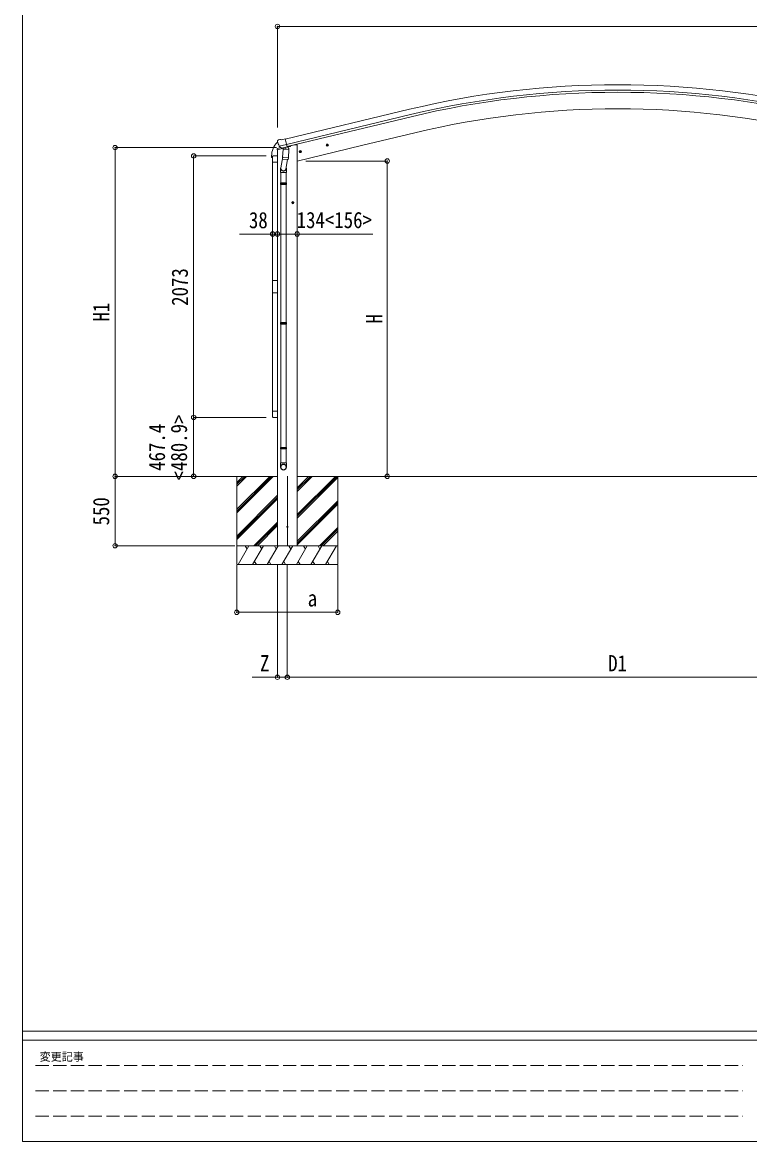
# Model space of a CAD drawing. Units: millimetres at full size. Extents: x -9783 to 9892, y -6828 to 6752.
# Drawn here: x -9783 to -4022, y -6828 to 2045 of the extents above; entities that cross this region are included whole.
import ezdxf
from ezdxf.enums import TextEntityAlignment as Align

# ---------------------------------------------------------------- set-up
doc = ezdxf.new("R2010")
doc.units = ezdxf.units.MM
doc.header["$LTSCALE"] = 35
doc.header["$PDMODE"] = 32
doc.header["$PDSIZE"] = 35
doc.linetypes.add('DASHED3', pattern=[4, 3, -1])
for name, color, linetype, lineweight in [('0-0_0', 7, 'Continuous', 9), ('0-1_本体', 4, 'Continuous', 9), ('0-2_部品', 7, 'Continuous', 9), ('0-8_PARTS2', 2, 'Continuous', 9), ('0-A_寸法', 6, 'Continuous', 9), ('1-2_GLASS_SEAL', 7, 'Continuous', 9), ('1-A', 6, 'Continuous', 9), ('F-0_240', 7, 'Continuous', 9)]:
    doc.layers.add(name, color=color, linetype=linetype, lineweight=lineweight)
doc.styles.add('ＭＳ ゴシック', font='')
doc.styles.get('ＭＳ ゴシック').set_extended_font_data('MS Gothic')

msp = doc.modelspace()

# ---------------------------------------------------------------- linework, layer by layer
at = {"layer": '0-0_0'}
for p, q in [((-7762.31, -1554.08), (-8263.98, -1554.09)), ((-8084.76, -1554.08), (-8084.76, -2254.08)), ((-8084.76, -1814.81), (-7824.03, -1554.08)), ((-8084.76, -1828.95), (-7809.89, -1554.08)), ((-8084.76, -1843.09), (-7795.75, -1554.08)), ((-8084.76, -1630.96), (-8007.88, -1554.08)), ((-8084.76, -1616.82), (-8022.02, -1554.08)), ((-8084.76, -1602.68), (-8036.16, -1554.08)), ((-7606.31, -1856.86), (-7303.53, -1554.08)), ((-7606.31, -1871), (-7289.39, -1554.08)), ((-7606.31, -1673.01), (-7487.38, -1554.08)), ((-7606.31, -1658.87), (-7501.52, -1554.08)), ((-7606.31, -1644.73), (-7515.66, -1554.08)), ((-7606.31, -1885.14), (-7284.76, -1563.6)), ((-7605.81, -1554.08), (-2526.66, -1554.08)), ((-7284.76, -1554.08), (-7284.76, -2254.08)), ((-8084.76, -2026.94), (-7762.31, -1704.49)), ((-8084.76, -2041.08), (-7762.31, -1718.64)), ((-8084.76, -2055.23), (-7762.31, -1732.78)), ((-7606.31, -2068.99), (-7284.76, -1747.44)), ((-7606.31, -2083.13), (-7284.76, -1761.59)), ((-7606.31, -2097.28), (-7284.76, -1775.73)), ((-7949.77, -2104.08), (-7762.31, -1916.63)), ((-7935.63, -2104.08), (-7762.31, -1930.77)), ((-7921.48, -2104.08), (-7762.31, -1944.91)), ((-7429.27, -2104.08), (-7284.76, -1959.58)), ((-7415.13, -2104.08), (-7284.76, -1973.72)), ((-7400.98, -2104.08), (-7284.76, -1987.86)), ((-7284.76, -2104.08), (-8084.76, -2104.08)), ((-8074.47, -2254.08), (-7987.87, -2104.08)), ((-8002.87, -2130.06), (-8017.87, -2104.08)), ((-7959, -2254.08), (-7872.4, -2104.08)), ((-7887.4, -2130.07), (-7902.4, -2104.08)), ((-7843.53, -2254.08), (-7756.93, -2104.08)), ((-7771.93, -2130.07), (-7786.93, -2104.08)), ((-7617.76, -2104.08), (-7751.76, -2104.08)), ((-7728.06, -2254.08), (-7641.46, -2104.08)), ((-7656.46, -2130.07), (-7671.46, -2104.08)), ((-7612.59, -2254.08), (-7525.99, -2104.08)), ((-7540.99, -2130.06), (-7555.99, -2104.08)), ((-7497.12, -2254.08), (-7410.52, -2104.08)), ((-7440.52, -2104.08), (-7425.52, -2130.06)), ((-7381.65, -2254.08), (-7295.05, -2104.08)), ((-8084.76, -2254.08), (-7284.76, -2254.08)), ((-7944, -2228.1), (-7929, -2254.08)), ((-7828.53, -2228.1), (-7813.53, -2254.08)), ((-7713.06, -2228.1), (-7698.06, -2254.08)), ((-7597.59, -2228.1), (-7582.59, -2254.08)), ((-7482.12, -2228.1), (-7467.12, -2254.08)), ((-7366.65, -2228.1), (-7351.65, -2254.08))]:
    msp.add_line(p, q, dxfattribs=at)
at = {"layer": '0-1_本体'}
for p, q in [((-6717.39, 1355.7), (-7700.64, 1119.64)), ((-6707.32, 1313.72), (-7690.56, 1077.66)), ((-6703.39, 1297.35), (-7686.64, 1061.32)), ((-7095.6, 1068.47), (-6672.81, 1169.97)), ((-7626.81, 1075.3), (-7660.08, 1067.31)), ((-7606.31, 1075.3), (-7626.31, 1075.3)), ((-7606.31, -2104.08), (-7606.31, 1075.3)), ((-7606.31, 945.86), (-7095.6, 1068.47)), ((-7762.31, -2104.08), (-7762.31, 1036.15))]:
    msp.add_line(p, q, dxfattribs=at)
for radius in [7073, 7029.83, 7013, 6882]:
    msp.add_arc((-5066.23, -5521.88), radius, 76.5, 103.5, dxfattribs=at)
at = {"layer": '0-2_部品'}
for p, q in [((-7762.02, 1103.73), (-7761.74, 1102.58)), ((-7757.8, 1112.31), (-7761.65, 1106.01)), ((-7754.7, 1114.56), (-7741.52, 1117.72)), ((-7747.96, 1063.43), (-7690.46, 1077.23)), ((-7726.96, 1115.05), (-7740.22, 1117.75)), ((-7726.96, 1115.05), (-7701.03, 1121.27)), ((-7659.58, 1067.79), (-7659.58, 1064.64)), ((-7357.89, 1074.4), (-7377.34, 1069.73)), ((-7374.92, 1070.32), (-7372.78, 1077.51)), ((-7369.75, 1064.87), (-7374.92, 1070.32)), ((-7372.78, 1077.51), (-7365.49, 1079.27)), ((-7365.28, 1062.35), (-7369.95, 1081.79)), ((-7365.49, 1079.27), (-7360.32, 1073.82)), ((-7764.14, 1035.6), (-7721.32, 1045.87)), ((-7764.14, 1042.49), (-7764.14, 1035.6)), ((-7734.9, 1051.87), (-7761.84, 1045.4)), ((-7731.11, 1048.52), (-7747.49, 1063.01)), ((-7720.89, 979.36), (-7735.43, 891.49)), ((-7728.4, 1047.95), (-7720.88, 1049.76)), ((-7727.57, 1048.07), (-7726.04, 1048.43)), ((-7726.04, 1048.43), (-7689.33, 1057.25)), ((-7724.2, 1048.21), (-7724.25, 1047.46)), ((-7723.49, 1046.42), (-7697.68, 1039.99)), ((-7716.58, 1041.08), (-7721.25, 974.24)), ((-7670.89, 1037.88), (-7716.58, 1041.08)), ((-7714.8, 1044.26), (-7715.03, 1040.97)), ((-7695.28, 1055.42), (-7696.3, 1040.81)), ((-7689.33, 1057.25), (-7687.8, 1057.61)), ((-7686.25, 1059.72), (-7685.3, 1059.65)), ((-7685.3, 1059.65), (-7671.99, 1044.33)), ((-7681.62, 1055.41), (-7663.41, 1059.78)), ((-7675.56, 971.05), (-7670.89, 1037.88)), ((-7671.99, 1044.33), (-7672.43, 1037.99)), ((-7571.82, 1023.05), (-7591.26, 1018.38)), ((-7588.84, 1018.96), (-7586.71, 1026.16)), ((-7583.67, 1013.51), (-7588.84, 1018.96)), ((-7586.71, 1026.16), (-7579.41, 1027.91)), ((-7579.2, 1010.99), (-7583.87, 1030.43)), ((-7579.41, 1027.91), (-7574.24, 1022.46)), ((-7737.58, 854.33), (-7737.58, 888.69)), ((-7722.11, 961.77), (-7721.24, 974.24)), ((-7721.71, 960.42), (-7721.72, 960.42)), ((-7675.56, 971.05), (-7721.25, 974.24)), ((-7720.27, 959.64), (-7678.57, 956.72)), ((-7682.1, 956.97), (-7694.73, 882.17)), ((-7691.58, 888.99), (-7691.58, 854.33)), ((-7675.57, 971.05), (-7676.46, 958.35)), ((-7691.58, 854.33), (-7737.58, 854.33)), ((-7735.58, 854.33), (-7735.58, 771.68)), ((-7693.58, 854.33), (-7693.58, 771.68)), ((-7737.58, 769.68), (-7736.58, 771.68)), ((-7691.58, 769.68), (-7737.58, 769.68)), ((-7691.58, 761.68), (-7737.58, 761.68)), ((-7692.58, 771.68), (-7736.58, 771.68)), ((-7692.58, 759.68), (-7736.58, 759.68)), ((-7735.58, 759.68), (-7735.58, -334.51)), ((-7693.58, 759.68), (-7693.58, -334.51)), ((-7691.58, 769.68), (-7692.58, 771.68)), ((-7691.58, 761.68), (-7692.58, 759.68)), ((-7691.58, 769.68), (-7691.58, 761.68)), ((-7647.58, 615.8), (-7643.83, 622.3)), ((-7643.83, 622.3), (-7636.32, 622.3)), ((-7640.07, 605.8), (-7640.07, 625.8)), ((-7636.32, 622.3), (-7632.57, 615.8)), ((-7630.07, 615.8), (-7650.07, 615.8)), ((-7643.83, 609.3), (-7647.58, 615.8)), ((-7737.58, -336.51), (-7736.58, -334.51)), ((-7691.58, -336.51), (-7737.58, -336.51)), ((-7691.58, -344.51), (-7737.58, -344.51)), ((-7692.58, -334.51), (-7736.58, -334.51)), ((-7692.58, -346.51), (-7736.58, -346.51)), ((-7735.58, -346.51), (-7735.58, -1324.7)), ((-7693.58, -346.51), (-7693.58, -1324.7)), ((-7691.58, -336.51), (-7692.58, -334.51)), ((-7691.58, -344.51), (-7692.58, -346.51)), ((-7691.58, -336.51), (-7691.58, -344.51)), ((-7737.58, -1326.7), (-7736.58, -1324.7)), ((-7691.58, -1326.7), (-7737.58, -1326.7)), ((-7692.58, -1324.7), (-7736.58, -1324.7)), ((-7691.58, -1326.7), (-7692.58, -1324.7)), ((-7691.58, -1326.7), (-7691.58, -1334.7)), ((-7691.58, -1334.7), (-7737.58, -1334.7)), ((-7692.58, -1336.7), (-7736.58, -1336.7)), ((-7735.58, -1336.7), (-7735.58, -1446.7)), ((-7693.58, -1336.7), (-7693.58, -1446.7)), ((-7691.58, -1334.7), (-7692.58, -1336.7)), ((-7737.58, -1480.84), (-7737.58, -1446.7)), ((-7691.58, -1446.7), (-7737.58, -1446.7)), ((-7691.58, -1480.84), (-7691.58, -1446.7))]:
    msp.add_line(p, q, dxfattribs=at)
for points in [[(-7695.6, 1055.82), (-7685.88, 1058.16), (-7701.03, 1121.27)], [(-7360.32, 1073.82), (-7362.45, 1066.62), (-7369.75, 1064.87)], [(-7748.23, 1064), (-7747.65, 1063.16), (-7747.49, 1063.01)], [(-7695.6, 1055.82), (-7695.84, 1055.67), (-7720.6, 1049.73), (-7720.88, 1049.76)], [(-7574.24, 1022.46), (-7576.37, 1015.27), (-7583.67, 1013.51)], [(-7737.58, 769.68), (-7737.58, 761.68), (-7736.58, 759.68)], [(-7632.57, 615.8), (-7636.32, 609.3), (-7643.83, 609.3)], [(-7737.58, -336.51), (-7737.58, -344.51), (-7736.58, -346.51)], [(-7737.58, -1326.7), (-7737.58, -1334.7), (-7736.58, -1336.7)]]:
    msp.add_lwpolyline(points, dxfattribs=at)
for centre, radius in [((-7367.62, 1072.07), 8.5), ((-7367.62, 1072.07), 7.7), ((-7367.62, 1072.07), 6.5), ((-7581.54, 1020.71), 8.5), ((-7581.54, 1020.71), 7.7), ((-7581.54, 1020.71), 6.5), ((-7640.07, 615.8), 8.5), ((-7640.07, 615.8), 7.7), ((-7640.07, 615.8), 6.5)]:
    msp.add_circle(centre, radius, dxfattribs=at)
at = {"layer": '0-2_部品', "color": 4}
msp.add_circle((-7683.81, -1954.08), 4.5, dxfattribs=at)
at = {"layer": '0-2_部品'}
for centre, radius, start, end in [((-7564.94, 1149.83), 202.4, 193.5, 205.09125), ((-7753.53, 1109.7), 5, 103.5, 148.5), ((-7740.82, 1114.81), 3, 78.5, 103.5), ((-7761.14, 1042.49), 3, 103.5, 180), ((-7727.68, 1048.55), 0.5, 248.23754, 283.5), ((-7724.7, 1048.24), 0.5, 356, 103.5), ((-7723.25, 1047.4), 1, 176, 256), ((-7697.33, 1040.96), 1.03, 250.03897, 351.96569), ((-7694.68, 1055.34), 0.604, 100.59842, 172.20595), ((-7687.92, 1058.1), 0.5, 283.5, 318.76246), ((-7664.58, 1064.64), 5, 283.5, 0), ((-7707.58, 888.69), 30, 177.45142, 180), ((-7720.17, 961.6), 1.95, 175.04017, 217.47766), ((-7720.13, 961.63), 2, 217.40962, 266), ((-7678.43, 958.72), 2, 266, 349.46843)]:
    msp.add_arc(centre, radius, start, end, dxfattribs=at)
for centre, major_axis, ratio, start_param, end_param in [((-7759.1, 1104.45), (-1.57, -2.57), 0.99628, 4.712389, 5.4996506), ((-7729.12, 1050.77), (-0.73, -2.92), 0.997631, 5.8041905, 6.6006116), ((-7729.07, 1051), (2.63, 3.16), 0.650902, 4.0958226, 4.1686332), ((-7729.1, 1050.87), (-0.73, -2.92), 0.997631, 0.3902369, 0.4789948), ((-7714.58, 888.99), (23, 0), 0.996195, 2.5560258, 6.5663028), ((-7714.58, 888.99), (21, 0), 0.996195, 2.9349147, 5.9512394), ((-7714.58, -1479.1), (-23, 0), 0.996195, 3.1415927, 6.2831853), ((-7714.58, -1480.84), (-23, 0), 0.996195, 3.1415927, 6.2831853), ((-7714.58, -1480.84), (0, -23.43), 0.981806, 4.712389, 7.8539816)]:
    msp.add_ellipse(centre, major_axis=major_axis, ratio=ratio, start_param=start_param, end_param=end_param, dxfattribs=at)
msp.add_ellipse((-7714.58, -1480.84), major_axis=(21, 0), ratio=0.996195, dxfattribs=at)
at = {"layer": '0-8_PARTS2'}
msp.add_line((-7683.81, -1551.58), (-7683.81, -2106.58), dxfattribs=at)
at = {"layer": '0-A_寸法'}
for p, q in [((-7762.31, 2012.81), (-7762.31, 1210.48)), ((-7762.31, 2012.81), (-2370.29, 2012.81)), ((-9048.59, 1052.12), (-7769.76, 1052.12)), ((-9048.59, -1554.09), (-9048.59, 1052.12)), ((-8426.16, 986.28), (-8426.16, -1086.72)), ((-6892.58, 945.9), (-7537.7, 945.9)), ((-6892.58, -1554.09), (-6892.58, 945.9)), ((-7606.31, 367.17), (-7762.31, 367.17)), ((-7606.31, 367.17), (-7006.31, 367.17)), ((-9048.59, -1554.09), (-8099.57, -1554.09)), ((-9048.59, -1554.09), (-8102.32, -1554.09)), ((-9048.59, -1554.09), (-9048.59, -2104.08)), ((-8414.88, -1554.09), (-8102.32, -1554.09)), ((-9048.59, -2104.08), (-8100.6, -2104.08)), ((-8084.76, -2631.98), (-8084.76, -2257.58)), ((-7762.31, -3146.97), (-7762.31, -2257.58)), ((-7684.31, -3146.97), (-7684.31, -2257.58)), ((-7762.31, -3146.97), (-7962.31, -3146.97)), ((-7762.31, -3146.97), (-7684.31, -3146.97)), ((-7684.31, -3146.97), (-2448.16, -3146.97))]:
    msp.add_line(p, q, dxfattribs=at)
msp.add_lwpolyline([(-8084.76, -2631.98), (-7284.76, -2631.98), (-7284.76, -2257.58)], dxfattribs=at)
for p in [(-7762.31, 2012.81), (-9048.59, 1052.12), (-6892.58, 945.9), (-7762.31, 367.17), (-7606.31, 367.17), (-9048.59, -1554.09), (-6892.58, -1554.09), (-9048.59, -2104.08), (-8084.76, -2631.98), (-7284.76, -2631.98), (-7762.31, -3146.97), (-7684.31, -3146.97)]:
    msp.add_point(p, dxfattribs=at)
at = {"layer": '1-2_GLASS_SEAL'}
for p, q in [((-7808.81, 986.37), (-7808.81, 974.61)), ((-7801.55, 981.37), (-7801.55, 974.61)), ((-7801.31, 937.88), (-7801.31, 981.58)), ((-7795.81, 987.08), (-7766.81, 987.08)), ((-7795.55, 987.37), (-7762.31, 987.37)), ((-7761.31, 981.58), (-7761.31, 937.88)), ((-7808.31, 974.11), (-7802.05, 974.11)), ((-7761.31, 937.88), (-7801.31, 937.88)), ((-7801.31, -1038.12), (-7801.31, -1081.82)), ((-7761.31, -1038.12), (-7801.31, -1038.12)), ((-7761.31, -1081.82), (-7761.31, -1038.12)), ((-7795.81, -1087.32), (-7766.81, -1087.32))]:
    msp.add_line(p, q, dxfattribs=at)
at = {"layer": '1-2_GLASS_SEAL', "color": 4}
for p, q in [((-7800.31, 937.88), (-7800.31, -1.12)), ((-7762.31, 937.88), (-7762.31, -1.12)), ((-7800.31, -99.12), (-7800.31, -1038.12)), ((-7762.31, -1038.12), (-7762.31, -99.12))]:
    msp.add_line(p, q, dxfattribs=at)
at = {"layer": '1-2_GLASS_SEAL'}
msp.add_lwpolyline([(-7801.31, -1.12), (-7761.31, -1.12), (-7761.31, -99.12), (-7801.31, -99.12)], close=True, dxfattribs=at)
for centre, radius, start, end in [((-7656.55, 986.37), 152.26, 135.14293, 180), ((-7760.07, 1088.39), 6.95, 95.39711, 129.45641), ((-7795.55, 981.37), 6, 90, 180), ((-7795.81, 981.58), 5.5, 90, 180), ((-7766.81, 981.58), 5.5, 0, 90), ((-7808.31, 974.61), 0.5, 180, 270), ((-7802.05, 974.61), 0.5, 270, 0), ((-7795.81, -1081.82), 5.5, 180, 270), ((-7766.81, -1081.82), 5.5, 270, 0)]:
    msp.add_arc(centre, radius, start, end, dxfattribs=at)
at = {"layer": '1-A'}
for p, q in [((-8426.16, 986.28), (-7852.63, 986.28)), ((-7762.38, 367.17), (-8062.38, 367.17)), ((-7762.38, 367.17), (-7800.41, 367.17)), ((-8426.16, -1086.72), (-7852.63, -1086.72)), ((-8426.16, -1554.09), (-8426.16, -1086.72)), ((-8426.16, -1554.09), (-7852.63, -1554.09))]:
    msp.add_line(p, q, dxfattribs=at)
for p in [(-8426.16, 986.28), (-7800.41, 367.17), (-7762.38, 367.17), (-8426.16, -1086.72), (-8426.16, -1554.09)]:
    msp.add_point(p, dxfattribs=at)
at = {"layer": 'F-0_240', "color": 5}
for p, q in [((-9783.03, 6751.9), (-9783.03, -6828.1)), ((-9783.03, -5953.1), (9396.97, -5953.1)), ((-9783.03, -6023.1), (6285.75, -6023.1)), ((-9783.03, -6828.1), (9396.97, -6828.1))]:
    msp.add_line(p, q, dxfattribs=at)
at = {"layer": 'F-0_240', "color": 4, "linetype": 'DASHED3'}
for p, q in [((-9678.03, -6224.35), (-4074.25, -6224.35)), ((-9678.03, -6425.6), (-4074.25, -6425.6)), ((-9678.03, -6626.85), (-4074.25, -6626.85))]:
    msp.add_line(p, q, dxfattribs=at)

# ---------------------------------------------------------------- texts
at = {"layer": '0-A_寸法', "color": 7, "style": 'ＭＳ ゴシック', "width": 0.85}
for s, p in [('134<156>', (-7610.31, 375.17)), ('a', (-7522.76, -2623.98)), ('Z', (-7900.31, -3138.97)), ('D1', (-5142.23, -3138.97))]:
    msp.add_text(s, height=129, dxfattribs=at).set_placement(p, align=Align.BOTTOM_LEFT)
for s, p in [('H1', (-9056.59, -326.98)), ('H', (-6892.58, -342.1)), ('550', (-9056.59, -1943.09))]:
    msp.add_text(s, height=129, rotation=90, dxfattribs=at).set_placement(p, align=Align.BOTTOM_LEFT)
at = {"layer": '1-A', "color": 7, "style": 'ＭＳ ゴシック', "width": 0.85}
msp.add_text('38', height=129, dxfattribs=at).set_placement((-7988.38, 374.17), align=Align.BOTTOM_LEFT)
for s, p in [('2073', (-8433.16, -202.22)), ('467.4', (-8614.52, -1510.4)), ('<480.9>', (-8440.04, -1586.4))]:
    msp.add_text(s, height=129, rotation=90, dxfattribs=at).set_placement(p, align=Align.BOTTOM_LEFT)
at = {"layer": 'F-0_240', "style": 'ＭＳ ゴシック'}
msp.add_text('変更記事', height=64.15, dxfattribs=at).set_placement((-9646.27, -6206.85), align=Align.BOTTOM_LEFT)

doc.saveas('drawing.dxf')
